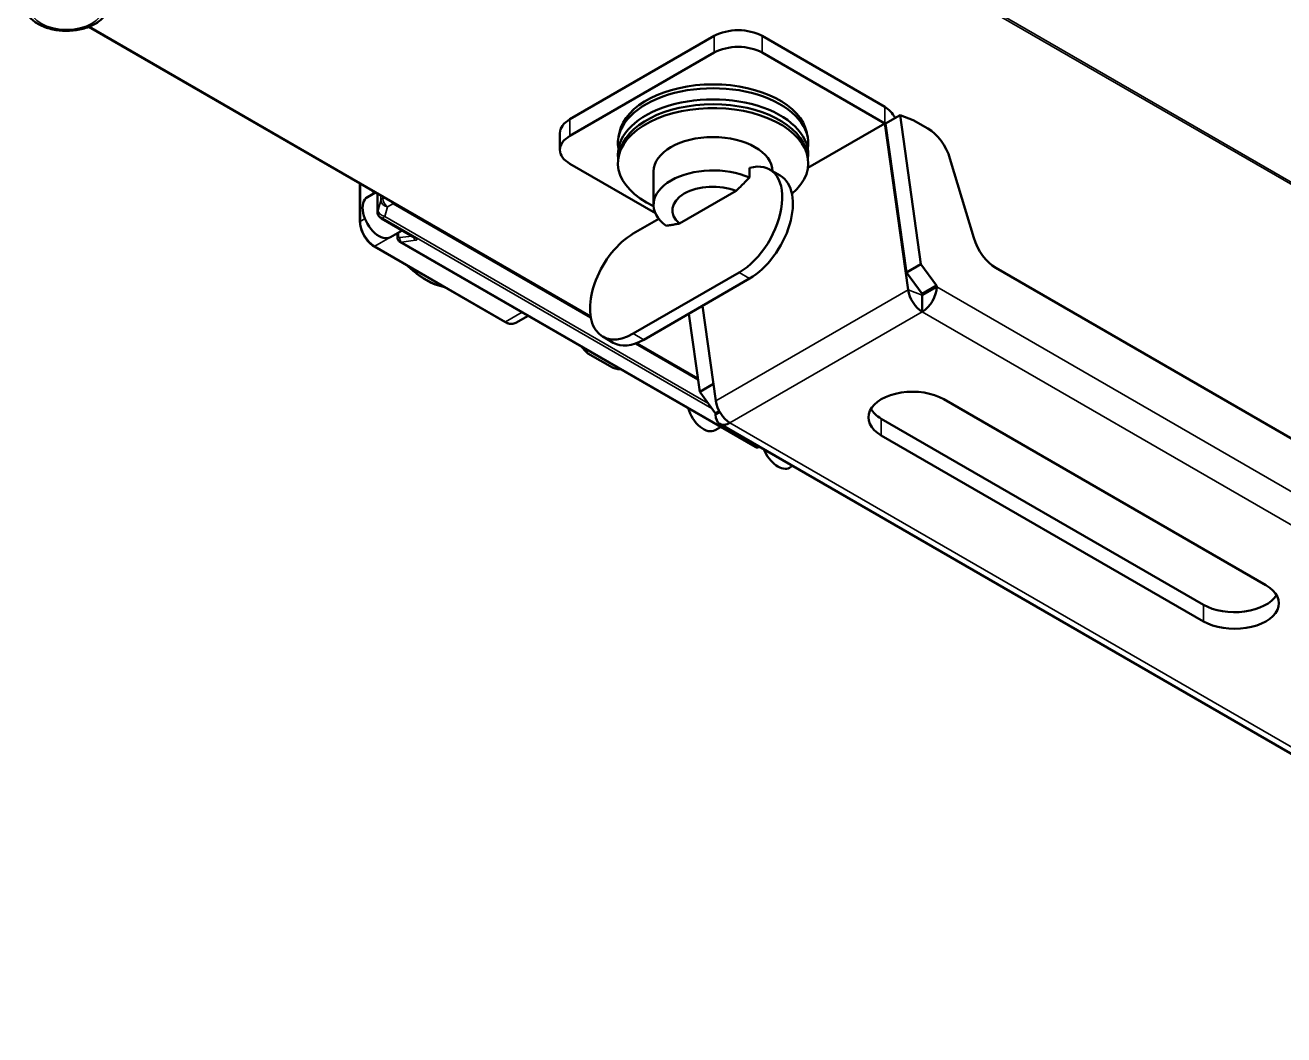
# Model space of a CAD drawing. Header units: millimetres. Extents: x 100 to 5488, y 100 to 4218.
# Drawn here: x 378.3 to 563.4, y 955.1 to 1103.6 of the extents above; entities that cross this region are included whole.
import ezdxf

# ---------------------------------------------------------------- set-up
doc = ezdxf.new("R2010")
doc.units = ezdxf.units.MM
doc.header["$LTSCALE"] = 20
doc.layers.add('Visible (ANSI)', color=7, linetype='Continuous', lineweight=50)
doc.layers.add('Visible Narrow (ANSI)', color=7, linetype='Continuous', lineweight=35)

msp = doc.modelspace()

# ---------------------------------------------------------------- linework, layer by layer
at = {"layer": 'Visible (ANSI)'}
for p, q in [((461.444, 1060.712), (387.648, 1103.318)), ((479.614, 1101.973), (458.401, 1089.726)), ((504.704, 1091.57), (486.685, 1101.973)), ((479.614, 1099.524), (458.401, 1087.276)), ((504.704, 1089.12), (486.685, 1099.524)), ((493.405, 1082.597), (504.704, 1089.12)), ((504.704, 1089.12), (508.138, 1064.651)), ((504.839, 1089.099), (506.96, 1090.323)), ((504.839, 1089.099), (507.909, 1067.224)), ((506.96, 1090.323), (508.91, 1089.595)), ((510.03, 1068.449), (506.96, 1090.323)), ((511.04, 1088.365), (508.91, 1089.595)), ((456.936, 1085.235), (456.936, 1087.684)), ((465.68, 1087.784), (465.551, 1087.148)), ((493.231, 1087.784), (493.36, 1087.148)), ((458.401, 1083.194), (470.965, 1075.939)), ((465.68, 1084.862), (465.551, 1084.226)), ((493.231, 1084.862), (493.36, 1084.226)), ((514.303, 1083.969), (517.793, 1072.281)), ((470.706, 1077.161), (470.706, 1082.06)), ((484.816, 1081.154), (484.816, 1082.568)), ((487.774, 1082.343), (489.33, 1081.445)), ((427.517, 1074.642), (427.517, 1080.3)), ((428.612, 1078.269), (429.823, 1078.968)), ((430.095, 1078.811), (430.095, 1076.109)), ((482.848, 1079.202), (474.507, 1074.386)), ((432.433, 1077.366), (461.462, 1060.606)), ((430.685, 1075.134), (435.58, 1072.308)), ((467.718, 1072.916), (471.478, 1075.086)), ((432.012, 1072.38), (433.734, 1073.374)), ((433.037, 1072.382), (433.037, 1072.972)), ((448.83, 1059.936), (429.596, 1071.04)), ((485.632, 1041.559), (433.389, 1071.721)), ((507.909, 1067.224), (510.03, 1068.449)), ((512.324, 1065.27), (510.03, 1068.449)), ((483.274, 1067.2), (467.718, 1058.219)), ((507.909, 1067.224), (510.202, 1064.045)), ((654.229, 990.998), (521.057, 1067.885)), ((484.83, 1066.302), (469.273, 1057.32)), ((510.202, 1064.045), (512.324, 1065.27)), ((512.348, 1065.095), (510.227, 1063.87)), ((512.324, 1065.27), (512.348, 1065.095)), ((510.202, 1064.045), (510.227, 1063.87)), ((510.227, 1063.87), (510.227, 1061.421)), ((450.43, 1059.797), (452.236, 1060.84)), ((475.893, 1061.142), (477.503, 1049.669)), ((479.854, 1048.321), (477.892, 1062.297)), ((463.218, 1057.773), (464.773, 1056.875)), ((460.835, 1055.875), (460.653, 1055.77)), ((464.64, 1053.223), (461.037, 1055.303)), ((468.104, 1056.771), (477.247, 1051.492)), ((477.233, 1051.596), (468.205, 1056.808)), ((465.449, 1053.001), (465.63, 1053.106)), ((479.502, 1050.823), (477.503, 1049.669)), ((477.503, 1049.669), (479.797, 1046.491)), ((560.773, 1021.215), (513.397, 1048.568)), ((480.363, 1046.817), (479.797, 1046.491)), ((479.821, 1046.316), (479.797, 1046.491)), ((479.821, 1046.316), (480.443, 1046.674)), ((479.741, 1044.007), (480.567, 1044.483)), ((480.443, 1044.942), (631.032, 957.999)), ((504.204, 1045.71), (551.58, 1018.358)), ((504.204, 1043.261), (551.58, 1015.908)), ((486.054, 1041.471), (486.394, 1041.506)), ((490.701, 1038.495), (491.155, 1038.757))]:
    msp.add_line(p, q, dxfattribs=at)
for centre, major_axis, ratio, start_param, end_param in [((483.149, 1099.932), (-5, 0), 0.5773503, 3.9269908, 5.4977871), ((483.149, 1097.482), (5, 0), 0.5773503, 0.7853982, 2.3561945), ((479.456, 1086.207), (14, 0), 0.5773503, 6.1819975, 9.5259658), ((479.456, 1086.852), (13.87, 0), 0.5773503, 0.1167296, 3.0248631), ((479.456, 1083.285), (14, 0), 0.5773503, 5.6891018, 10.321002), ((479.456, 1084.574), (-14, 0), 0.5773503, 3.06177, 6.3630079), ((479.456, 1083.93), (13.87, 0), 0.5773503, 0.1167296, 3.0248631), ((479.456, 1083.93), (13.87, 0), 0.5773503, 0.1167296, 3.0248631), ((504.704, 1089.12), (1.5, -2.598), 0.5773503, 1.5420009, 2.3561945), ((461.936, 1087.684), (-5, 0), 0.5773503, 5.4977871, 6.2831853), ((461.936, 1085.235), (-5, 0), 0.5773503, 5.4977871, 7.0685835), ((479.456, 1082.06), (8.75, 0), 0.5773503, 0.0066061, 3.1415927), ((511.04, 1084.283), (2.5, -4.33), 0.5773503, 1.1801893, 2.3561945), ((483.274, 1074.549), (4.5, 7.794), 0.5773503, 3.9269908, 6.8238612), ((479.456, 1077.161), (-8.75, 0), 0.5773503, 4.0530386, 6.9425357), ((484.83, 1073.65), (4.5, 7.794), 0.5773503, 3.9269908, 6.2831853), ((479.456, 1076.345), (-6, 0), 0.5773503, 4.111367, 6.8842073), ((430.312, 1075.324), (-1.7, 2.944), 0.5773503, 0, 3.1415927), ((432.433, 1078.182), (-0.5, 0.866), 0.5775261, 1.8671646, 2.3560457), ((467.718, 1065.567), (-4.5, -7.794), 0.5773503, 3.9269908, 7.0685835), ((521.057, 1071.967), (2.5, -4.33), 0.5773503, 4.3217819, 5.4977871), ((510.227, 1063.87), (-1.5, 2.598), 0.5773503, 0.9599311, 2.3561945), ((510.227, 1063.87), (-1.5, -2.598), 0.5773503, 0.7853982, 2.3561945), ((469.273, 1064.669), (-4.5, -7.794), 0.5773503, 0, 0.7853982), ((462.839, 1060.627), (4.1, -7.101), 0.5773503, 5.0083189, 5.1818824), ((463.051, 1060.75), (4.25, -7.361), 0.5773503, 5.0172076, 5.0874041), ((463.051, 1060.75), (4.25, -7.361), 0.5773503, 5.9081702, 5.9783667), ((508.8, 1045.914), (-6.5, 0), 0.5773503, 3.9269908, 7.0685835), ((481.943, 1047.54), (1.5, -2.598), 0.5773503, 4.1015237, 5.4977871), ((478.041, 1046.951), (1.7, -2.944), 0.5773503, 4.2994173, 6.2831853), ((481.943, 1047.54), (-1.5, -2.598), 0.5773503, 5.4977871, 7.0685835), ((508.8, 1048.364), (-6.5, 0), 0.5773503, 0.332447, 0.7853982), ((489.001, 1041.44), (1.7, -2.944), 0.5773503, 4.47186, 6.2831853), ((556.177, 1018.562), (6.5, 0), 0.5773503, 3.9269908, 7.0685835), ((556.177, 1021.011), (6.5, 0), 0.5773503, 3.9269908, 5.9507384)]:
    msp.add_ellipse(centre, major_axis=major_axis, ratio=ratio, start_param=start_param, end_param=end_param, dxfattribs=at)
for points, knots in [([(378.27, 1105.811), (378.412, 1105.415), (378.637, 1105.052), (379.254, 1104.349), (379.669, 1104.024), (380.653, 1103.456), (381.234, 1103.222), (382.474, 1102.885), (383.134, 1102.782), (384.465, 1102.71), (385.135, 1102.739), (386.434, 1102.929), (387.061, 1103.09), (388.22, 1103.54), (388.751, 1103.83), (389.641, 1104.532), (390.007, 1104.943), (390.322, 1105.544), (390.381, 1105.676), (390.429, 1105.811)], [4.1304216, 4.1304216, 4.1304216, 4.1304216, 4.3960706, 4.3960706, 4.7119067, 4.7119067, 5.0580629, 5.0580629, 5.4037058, 5.4037058, 5.7461026, 5.7461026, 6.0895204, 6.0895204, 6.4368616, 6.4368616, 6.7744305, 6.7744305, 6.8651527, 6.8651527, 6.8651527, 6.8651527]), ([(429.641, 1078.863), (429.63, 1078.871), (429.619, 1078.88), (429.571, 1078.917), (429.536, 1078.95), (429.47, 1079.024), (429.439, 1079.066), (429.39, 1079.151), (429.371, 1079.193), (429.356, 1079.237)], [4.82063651, 4.82063651, 4.82063651, 4.82063651, 4.86946798, 4.86946798, 5.02656733, 5.02656733, 5.18366669, 5.18366669, 5.31017771, 5.31017771, 5.31017771, 5.31017771]), ([(430.685, 1075.134), (430.583, 1075.193), (430.486, 1075.271), (430.326, 1075.446), (430.258, 1075.543), (430.163, 1075.736), (430.13, 1075.832), (430.101, 1075.988), (430.095, 1076.049), (430.095, 1076.109)], [0, 0, 0, 0, 0.03795276, 0.03795276, 0.07242675, 0.07242675, 0.10247751, 0.10247751, 0.12135766, 0.12135766, 0.12135766, 0.12135766]), ([(427.517, 1074.642), (427.517, 1074.385), (427.552, 1074.111), (427.686, 1073.555), (427.786, 1073.272), (428.04, 1072.721), (428.194, 1072.454), (428.544, 1071.959), (428.739, 1071.731), (429.154, 1071.336), (429.373, 1071.169), (429.596, 1071.04)], [1.5707963, 1.5707963, 1.5707963, 1.5707963, 1.8849556, 1.8849556, 2.1991149, 2.1991149, 2.5132741, 2.5132741, 2.8274334, 2.8274334, 3.1415927, 3.1415927, 3.1415927, 3.1415927]), ([(433.389, 1071.721), (433.336, 1071.752), (433.287, 1071.79), (433.205, 1071.874), (433.171, 1071.92), (433.116, 1072.014), (433.095, 1072.062), (433.064, 1072.156), (433.053, 1072.203), (433.04, 1072.294), (433.037, 1072.338), (433.037, 1072.382)], [3.92690629, 3.92690629, 3.92690629, 3.92690629, 4.08400418, 4.08400418, 4.24110207, 4.24110207, 4.39819996, 4.39819996, 4.55529784, 4.55529784, 4.71239573, 4.71239573, 4.71239573, 4.71239573]), ([(435.622, 1072.281), (435.622, 1072.281), (435.622, 1072.281), (435.621, 1072.281), (435.618, 1072.284), (435.605, 1072.293), (435.596, 1072.299), (435.583, 1072.307), (435.581, 1072.307), (435.58, 1072.308)], [0.042506273, 0.042506273, 0.042506273, 0.042506273, 0.04313232, 0.04313232, 0.049938207, 0.049938207, 0.056787919, 0.056787919, 0.057749839, 0.057749839, 0.057749839, 0.057749839]), ([(439.965, 1065.054), (439.504, 1065.136), (439.032, 1065.272), (437.668, 1065.807), (436.763, 1066.332), (435.417, 1067.365), (434.957, 1067.766), (434.51, 1068.203)], [2.80895028, 2.80895028, 2.80895028, 2.80895028, 2.98237738, 2.98237738, 3.30475614, 3.30475614, 3.47634571, 3.47634571, 3.47634571, 3.47634571]), ([(448.83, 1059.936), (448.941, 1059.871), (449.054, 1059.816), (449.278, 1059.728), (449.391, 1059.694), (449.613, 1059.649), (449.723, 1059.638), (449.938, 1059.64), (450.044, 1059.654), (450.245, 1059.706), (450.341, 1059.746), (450.43, 1059.797)], [3.14159265, 3.14159265, 3.14159265, 3.14159265, 3.29867229, 3.29867229, 3.45575192, 3.45575192, 3.61283155, 3.61283155, 3.76991118, 3.76991118, 3.92699082, 3.92699082, 3.92699082, 3.92699082]), ([(485.636, 1041.556), (485.661, 1041.542), (485.688, 1041.529), (485.743, 1041.506), (485.772, 1041.497), (485.83, 1041.482), (485.859, 1041.477), (485.916, 1041.469), (485.945, 1041.467), (485.999, 1041.467), (486.025, 1041.468), (486.05, 1041.471)], [2.36021091, 2.36021091, 2.36021091, 2.36021091, 2.4372511, 2.4372511, 2.51824012, 2.51824012, 2.59922913, 2.59922913, 2.68021814, 2.68021814, 2.75729845, 2.75729845, 2.75729845, 2.75729845])]:
    msp.add_open_spline(points, degree=3, knots=knots, dxfattribs=at)
for points in [[(482.848, 1079.202), (483.048, 1079.4), (483.46, 1079.808), (484.116, 1080.458), (484.578, 1080.918), (484.816, 1081.154)], [(472.54, 1074.067), (472.777, 1074.105), (473.239, 1074.179), (473.894, 1074.286), (474.307, 1074.353), (474.507, 1074.386)], [(461.037, 1055.303), (460.99, 1055.356), (460.898, 1055.46), (460.77, 1055.615), (460.691, 1055.719), (460.653, 1055.77)], [(465.449, 1053.001), (465.36, 1053.023), (465.181, 1053.069), (464.912, 1053.143), (464.731, 1053.196), (464.64, 1053.223)]]:
    msp.add_open_spline(points, degree=3, dxfattribs=at)
at = {"layer": 'Visible Narrow (ANSI)'}
for p, q in [((439.15, 1152.851), (666.501, 1021.589)), ((781.052, 955.127), (448.398, 1147.185)), ((387.718, 1103.345), (461.432, 1060.786)), ((479.614, 1099.524), (479.614, 1101.973)), ((486.685, 1101.973), (486.685, 1099.524)), ((504.704, 1089.12), (504.704, 1091.57)), ((458.401, 1089.726), (458.401, 1087.276)), ((504.843, 1089.068), (504.704, 1089.12)), ((427.575, 1080.266), (427.575, 1074.724)), ((430.101, 1078.807), (430.101, 1076.156)), ((430.606, 1077.792), (430.189, 1076.375)), ((430.606, 1077.792), (430.606, 1078.516)), ((430.874, 1078.361), (430.874, 1078.098)), ((431.102, 1078.23), (430.874, 1078.098)), ((430.118, 1076.186), (430.101, 1076.156)), ((431.163, 1075.457), (431.581, 1076.873)), ((432.433, 1077.366), (431.581, 1076.873)), ((427.575, 1074.724), (428.241, 1075.109)), ((430.804, 1075.112), (430.841, 1075.181)), ((430.804, 1075.112), (435.698, 1072.287)), ((479.269, 1047.222), (430.841, 1075.181)), ((431.163, 1075.457), (478.699, 1048.012)), ((431.909, 1072.327), (429.696, 1071.05)), ((433.177, 1073.053), (433.177, 1072.582)), ((435.148, 1072.558), (433.396, 1072.334)), ((433.624, 1071.679), (435.707, 1071.945)), ((429.696, 1071.05), (448.93, 1059.946)), ((433.624, 1071.679), (485.871, 1041.514)), ((483.274, 1067.2), (484.83, 1066.302)), ((479.854, 1048.321), (508.138, 1064.651)), ((510.227, 1063.871), (508.138, 1064.651)), ((512.348, 1065.095), (662.938, 978.152)), ((448.93, 1059.946), (451.357, 1061.347)), ((510.227, 1061.421), (481.943, 1045.091)), ((660.816, 974.478), (510.227, 1061.421)), ((467.718, 1058.219), (469.273, 1057.32)), ((468.275, 1056.835), (477.222, 1051.67)), ((481.943, 1045.091), (632.532, 958.148)), ((504.204, 1045.71), (504.204, 1043.261)), ((486.303, 1041.558), (485.871, 1041.514)), ((551.58, 1015.908), (551.58, 1018.358))]:
    msp.add_line(p, q, dxfattribs=at)
msp.add_ellipse((384.35, 1105.943), major_axis=(-5.246, 0), ratio=0.5773503, dxfattribs=at)
for centre, major_axis, ratio, start_param, end_param in [((431.593, 1077.697), (-0.959, 0.283), 0.8135058, 0.2329137, 1.7935659), ((431.593, 1077.697), (-1, 0), 0.5773503, 5.5152404, 6.1180366), ((431.593, 1077.697), (0.5, -0.866), 0.5973237, 3.9271431, 5.4976348), ((431.104, 1076.091), (-0.879, 0.476), 0.9445355, 0.4210637, 1.7742821), ((430.595, 1076.109), (-0.5, 0), 0.5773503, 6.1180387, 6.2829418), ((430.192, 1077.186), (-0.133, -1.057), 0.1411987, 0.348389, 0.7150439), ((431.175, 1076.281), (-0.959, 0.283), 0.8135058, 0.2329137, 1.7935644), ((427.717, 1074.642), (-0.2, 0), 0.5773503, 5.4977871, 6.2831853), ((429.696, 1073.499), (1.5, -2.598), 0.5773503, 3.9269908, 5.4977871), ((430.935, 1075.567), (-0.25, -0.433), 0.5773503, 0.0000221, 0.4048918), ((431.177, 1077.088), (-0.585, -1.942), 0.3549847, 0.3232234, 0.6883507), ((433.537, 1072.382), (-0.5, 0), 0.5773575, 5.5152773, 6.2831853), ((433.525, 1072.79), (-0.243, -0.437), 0.5671891, 5.4892263, 6.6795571), ((433.755, 1072.133), (0.063, -0.496), 0.7597104, 4.2013671, 5.7657246), ((435.838, 1072.4), (-0.063, 0.496), 0.7597359, 1.5165699, 2.6241666), ((435.83, 1072.741), (-0.25, -0.433), 0.5773503, 0.0000001, 0.4048918), ((429.696, 1071.213), (-0.1, -0.173), 0.5773503, 0, 0.7853982), ((437.333, 1075.704), (5.875, -10.176), 0.5773503, 5.1858189, 5.8097554), ((448.93, 1060.109), (-0.1, -0.173), 0.5773503, 0, 0.7853982), ((448.93, 1062.395), (1.5, -2.598), 0.5773503, 5.4977871, 6.2831853)]:
    msp.add_ellipse(centre, major_axis=major_axis, ratio=ratio, start_param=start_param, end_param=end_param, dxfattribs=at)
for points, knots in [([(430.101, 1076.156), (430.101, 1076.128), (430.101, 1076.099), (430.103, 1076.07), (430.107, 1076.015), (430.116, 1075.96), (430.129, 1075.905), (430.136, 1075.874), (430.146, 1075.842), (430.156, 1075.81), (430.174, 1075.76), (430.195, 1075.711), (430.22, 1075.662), (430.238, 1075.628), (430.257, 1075.594), (430.278, 1075.562), (430.306, 1075.519), (430.337, 1075.477), (430.371, 1075.438), (430.399, 1075.404), (430.429, 1075.372), (430.461, 1075.342), (430.494, 1075.31), (430.53, 1075.28), (430.567, 1075.252), (430.607, 1075.221), (430.65, 1075.193), (430.695, 1075.167), (430.73, 1075.147), (430.767, 1075.129), (430.804, 1075.112)], [0, 0, 0, 0, 0.0690758, 0.0690758, 0.0690758, 0.2, 0.2, 0.2, 0.2769313, 0.2769313, 0.2769313, 0.4, 0.4, 0.4, 0.4859079, 0.4859079, 0.4859079, 0.6, 0.6, 0.6, 0.6975132, 0.6975132, 0.6975132, 0.8, 0.8, 0.8, 0.9116068, 0.9116068, 0.9116068, 1, 1, 1, 1]), ([(433.389, 1071.721), (433.406, 1071.711), (433.477, 1071.679), (433.559, 1071.671), (433.624, 1071.679)], [0.65985067, 0.65985067, 0.65985067, 0.65985067, 0.75, 1, 1, 1, 1]), ([(485.871, 1041.514), (485.805, 1041.507), (485.721, 1041.515), (485.65, 1041.548), (485.632, 1041.559)], [0, 0, 0, 0, 0.25, 0.34015955, 0.34015955, 0.34015955, 0.34015955]), ([(485.871, 1041.514), (485.916, 1041.487), (485.965, 1041.472), (486.012, 1041.47), (486.026, 1041.469), (486.04, 1041.47), (486.054, 1041.471)], [0.00004565, 0.00004565, 0.00004565, 0.00004565, 0.25, 0.25, 0.25, 0.32330299, 0.32330299, 0.32330299, 0.32330299])]:
    msp.add_open_spline(points, degree=3, knots=knots, dxfattribs=at)
msp.add_open_spline([(435.698, 1072.287), (435.725, 1072.271), (435.773, 1072.24), (435.833, 1072.192), (435.877, 1072.144), (435.902, 1072.097), (435.906, 1072.055), (435.889, 1072.016), (435.849, 1071.984), (435.788, 1071.959), (435.736, 1071.948), (435.707, 1071.945)], degree=3, dxfattribs=at)

doc.saveas('drawing.dxf')
